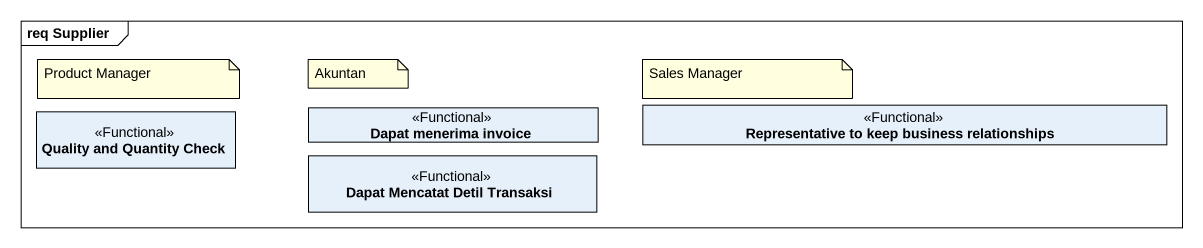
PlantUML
@startuml
mainframe req Supplier
hide circle
hide empty members
class "Quality and Quantity Check" as Quality_and_Quantity_Check <<Functional>>
class "Dapat menerima invoice" as Dapat_menerima_invoice <<Functional>>
class "Representative to keep business relationships" as Representative_to_keep <<Functional>>
class "Dapat Mencatat Detil Transaksi" as Dapat_Mencatat_Detil <<Functional>>
note as N1
  Product Manager
end note
note as N2
  Akuntan
end note
note as N3
  Sales Manager
end note
@enduml
